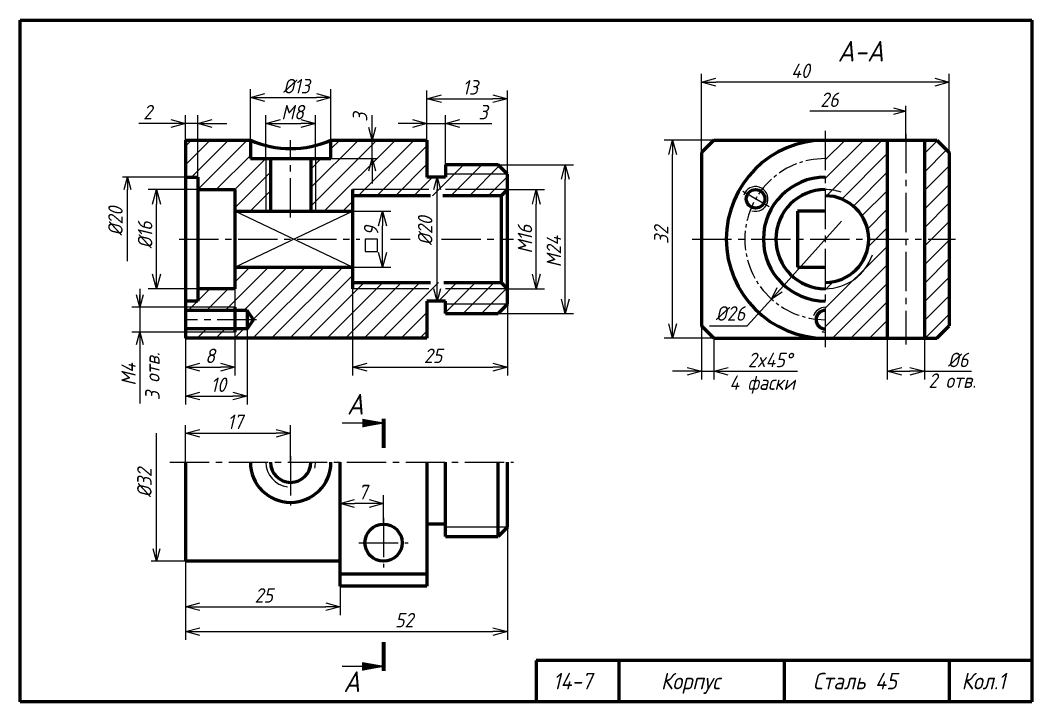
# Model space of a CAD drawing. Header units: millimetres. Extents: x -255 to 513, y 132 to 472.
# Drawn here: x 10 to 255, y 307 to 472 of the extents above; entities that cross this region are included whole.
import ezdxf

# ---------------------------------------------------------------- set-up
doc = ezdxf.new("R2010")
doc.units = ezdxf.units.MM
doc.header["$LTSCALE"] = 0.5
doc.linetypes.add('CENTER2', pattern=[28.575, 19.05, -3.175, 3.175, -3.175])
doc.layers.get('Defpoints').update_dxf_attribs({"color": 5})
doc.styles.get("Standard").update_dxf_attribs({"font": 'isocpeui.ttf', "width": 0.9})
doc.dimstyles.new('Standart 1', dxfattribs={"dimtxt": 3.5, "dimasz": 3.5, "dimexe": 2, "dimexo": 0, "dimgap": 1, "dimtad": 1, "dimtoh": 1, "dimdec": 0, "dimtxsty": 'Standard', "dimblk": 'OPEN30', "dimcen": 2.5, "dimadec": 0, "dimazin": 0, "dimtfac": 1, "dimtdec": 0, "dimtmove": 0, "dimatfit": 3, "dimldrblk": 'DOTSMALL', "dimfxl": 0, "dimarcsym": 0})
pattern_1 = [(45, (20, -42), (-2.245064, 2.245064), [])]

# ---------------------------------------------------------------- blocks, each defined once
blk = doc.blocks.new('_Open30')
at = {"color": 0, "linetype": 'ByBlock', "lineweight": -2}
for p, q in [((-1, 0.268), (0, 0)), ((0, 0), (-1, -0.268)), ((0, 0), (-1, 0))]:
    blk.add_line(p, q, dxfattribs=at)
blk = doc.blocks.new('*D56')
at = {"color": 0, "lineweight": -2}
for p, q in [((69.5, 438.5), (69.5, 449)), ((81.5, 438.5), (81.5, 449)), ((73, 447), (78, 447))]:
    blk.add_line(p, q, dxfattribs=at)
at = {"layer": 'Defpoints', "color": 0}
for p in [(81.5, 447), (69.5, 438.5), (81.5, 438.5)]:
    blk.add_point(p, dxfattribs=at)
at = {"color": 0, "lineweight": -2, "xscale": 3.5, "yscale": 3.5, "zscale": 3.5, "rotation": 180}
blk.add_blockref('_Open30', (69.5, 447), dxfattribs=at)
at = {"color": 0, "lineweight": -2, "xscale": 3.5, "yscale": 3.5, "zscale": 3.5}
blk.add_blockref('_Open30', (81.5, 447), dxfattribs=at)
at = {"color": 0, "lineweight": -3, "insert": (75.99, 449.75), "char_height": 3.5, "attachment_point": 5}
blk.add_mtext('M8', dxfattribs=at)
blk = doc.blocks.new('_DotSmall')
at = {"color": 0, "linetype": 'ByBlock', "const_width": 0.5}
blk.add_lwpolyline([(-0.0625, 0, 1), (0.0625, 0, 1)], format="xyb", close=True, dxfattribs=at)
blk = doc.blocks.new('*D57')
at = {"color": 0, "lineweight": -2}
for p, q in [((65.75, 443), (65.75, 455.29)), ((69.25, 453.29), (81.75, 453.29)), ((85.25, 443), (85.25, 455.29))]:
    blk.add_line(p, q, dxfattribs=at)
at = {"layer": 'Defpoints', "color": 0}
for p in [(85.25, 453.29), (65.75, 443), (85.25, 443)]:
    blk.add_point(p, dxfattribs=at)
at = {"color": 0, "lineweight": -2, "xscale": 3.5, "yscale": 3.5, "zscale": 3.5, "rotation": 180}
blk.add_blockref('_Open30', (65.75, 453.29), dxfattribs=at)
at = {"color": 0, "lineweight": -2, "xscale": 3.5, "yscale": 3.5, "zscale": 3.5}
blk.add_blockref('_Open30', (85.25, 453.29), dxfattribs=at)
at = {"color": 0, "lineweight": -3, "insert": (76.89, 456.04), "char_height": 3.5, "attachment_point": 5}
blk.add_mtext('%%c13', dxfattribs=at)
blk = doc.blocks.new('*D58')
at = {"color": 0, "lineweight": -2}
for p, q in [((50, 365), (50, 374)), ((75.5, 365), (75.5, 374)), ((53.5, 372), (72, 372))]:
    blk.add_line(p, q, dxfattribs=at)
at = {"layer": 'Defpoints', "color": 0}
for p in [(75.5, 372), (50, 365), (75.5, 365)]:
    blk.add_point(p, dxfattribs=at)
at = {"color": 0, "lineweight": -2, "xscale": 3.5, "yscale": 3.5, "zscale": 3.5, "rotation": 180}
blk.add_blockref('_Open30', (50, 372), dxfattribs=at)
at = {"color": 0, "lineweight": -2, "xscale": 3.5, "yscale": 3.5, "zscale": 3.5}
blk.add_blockref('_Open30', (75.5, 372), dxfattribs=at)
at = {"color": 0, "lineweight": -3, "insert": (62.06, 374.77), "char_height": 3.5, "attachment_point": 5}
blk.add_mtext('17', dxfattribs=at)
blk = doc.blocks.new('*D59')
at = {"color": 0, "lineweight": -2}
for p, q in [((90.5, 425.75), (99.74, 425.75)), ((97.74, 415.75), (97.74, 422.25)), ((90.5, 412.25), (99.74, 412.25))]:
    blk.add_line(p, q, dxfattribs=at)
at = {"layer": 'Defpoints', "color": 0}
for p in [(90.5, 425.75), (97.74, 425.75), (90.5, 412.25)]:
    blk.add_point(p, dxfattribs=at)
at = {"color": 0, "lineweight": -2, "xscale": 3.5, "yscale": 3.5, "zscale": 3.5}
for p, rotation in [((97.74, 425.75), 90), ((97.74, 412.25), 270)]:
    blk.add_blockref('_Open30', p, dxfattribs=dict(at, rotation=rotation))
at = {"color": 0, "lineweight": -3, "insert": (94.99, 421), "char_height": 3.5, "attachment_point": 5, "rotation": 90}
blk.add_mtext('9', dxfattribs=at)
blk = doc.blocks.new('*D60')
at = {"color": 0, "lineweight": -2}
for p, q in [((220, 395), (220, 385)), ((229, 395), (229, 385)), ((223.5, 387), (225.5, 387)), ((229, 387), (240.44, 387))]:
    blk.add_line(p, q, dxfattribs=at)
at = {"layer": 'Defpoints', "color": 0}
for p in [(220, 395), (229, 395), (229, 387)]:
    blk.add_point(p, dxfattribs=at)
at = {"color": 0, "lineweight": -2, "xscale": 3.5, "yscale": 3.5, "zscale": 3.5, "rotation": 180}
blk.add_blockref('_Open30', (220, 387), dxfattribs=at)
at = {"color": 0, "lineweight": -2, "xscale": 3.5, "yscale": 3.5, "zscale": 3.5}
blk.add_blockref('_Open30', (229, 387), dxfattribs=at)
at = {"color": 0, "lineweight": -3, "insert": (237.15, 389.75), "char_height": 3.5, "attachment_point": 5}
blk.add_mtext('%%c6', dxfattribs=at)
blk = doc.blocks.new('*D61')
at = {"color": 0, "lineweight": -2}
for p, q in [((87.5, 354), (87.5, 357)), ((98, 350), (98, 357)), ((94.5, 355), (91, 355))]:
    blk.add_line(p, q, dxfattribs=at)
at = {"layer": 'Defpoints', "color": 0}
for p in [(87.5, 355), (87.5, 354), (98, 350)]:
    blk.add_point(p, dxfattribs=at)
at = {"color": 0, "lineweight": -2, "xscale": 3.5, "yscale": 3.5, "zscale": 3.5, "rotation": 180}
blk.add_blockref('_Open30', (87.5, 355), dxfattribs=at)
at = {"color": 0, "lineweight": -2, "xscale": 3.5, "yscale": 3.5, "zscale": 3.5}
blk.add_blockref('_Open30', (98, 355), dxfattribs=at)
at = {"color": 0, "lineweight": -3, "insert": (93, 357.77), "char_height": 3.5, "attachment_point": 5}
blk.add_mtext('7', dxfattribs=at)
blk = doc.blocks.new('*D62')
at = {"color": 0, "lineweight": -2}
for p, q in [((175, 398), (175, 385)), ((178, 395), (178, 385)), ((171.5, 387), (168, 387)), ((175, 387), (178, 387)), ((181.5, 387), (198.23, 387))]:
    blk.add_line(p, q, dxfattribs=at)
at = {"layer": 'Defpoints', "color": 0}
for p in [(175, 398), (178, 395), (178, 387)]:
    blk.add_point(p, dxfattribs=at)
at = {"color": 0, "lineweight": -2, "xscale": 3.5, "yscale": 3.5, "zscale": 3.5}
blk.add_blockref('_Open30', (175, 387), dxfattribs=at)
at = {"color": 0, "lineweight": -2, "xscale": 3.5, "yscale": 3.5, "zscale": 3.5, "rotation": 180}
blk.add_blockref('_Open30', (178, 387), dxfattribs=at)
at = {"color": 0, "lineweight": -3, "insert": (191.62, 389.75), "char_height": 3.5, "attachment_point": 5}
blk.add_mtext('2x45%%d', dxfattribs=at)
blk = doc.blocks.new('*D63')
at = {"color": 0, "lineweight": -2}
for p, q in [((178, 443), (166, 443)), ((168, 398.5), (168, 439.5)), ((178, 395), (166, 395))]:
    blk.add_line(p, q, dxfattribs=at)
at = {"layer": 'Defpoints', "color": 0}
for p in [(168, 443), (178, 443), (178, 395)]:
    blk.add_point(p, dxfattribs=at)
at = {"color": 0, "lineweight": -2, "xscale": 3.5, "yscale": 3.5, "zscale": 3.5}
for p, rotation in [((168, 443), 90), ((168, 395), 270)]:
    blk.add_blockref('_Open30', p, dxfattribs=dict(at, rotation=rotation))
at = {"color": 0, "lineweight": -3, "insert": (165.25, 420), "char_height": 3.5, "attachment_point": 5, "rotation": 90}
blk.add_mtext('32', dxfattribs=at)
blk = doc.blocks.new('*D64')
at = {"color": 0, "lineweight": -2}
for p, q in [((175, 440), (175, 459)), ((235, 440), (235, 459)), ((231.5, 457), (178.5, 457))]:
    blk.add_line(p, q, dxfattribs=at)
at = {"layer": 'Defpoints', "color": 0}
for p in [(175, 457), (175, 440), (235, 440)]:
    blk.add_point(p, dxfattribs=at)
at = {"color": 0, "lineweight": -2, "xscale": 3.5, "yscale": 3.5, "zscale": 3.5, "rotation": 180}
blk.add_blockref('_Open30', (175, 457), dxfattribs=at)
at = {"color": 0, "lineweight": -2, "xscale": 3.5, "yscale": 3.5, "zscale": 3.5}
blk.add_blockref('_Open30', (235, 457), dxfattribs=at)
at = {"color": 0, "lineweight": -3, "insert": (199, 459.75), "char_height": 3.5, "attachment_point": 5}
blk.add_mtext('40', dxfattribs=at)
blk = doc.blocks.new('*D65')
at = {"color": 0, "lineweight": -2}
for p, q in [((62, 407), (62, 386)), ((50, 395), (50, 386)), ((53.5, 388), (58.5, 388))]:
    blk.add_line(p, q, dxfattribs=at)
at = {"layer": 'Defpoints', "color": 0}
for p in [(62, 407), (50, 395), (62, 388)]:
    blk.add_point(p, dxfattribs=at)
at = {"color": 0, "lineweight": -2, "xscale": 3.5, "yscale": 3.5, "zscale": 3.5, "rotation": 180}
blk.add_blockref('_Open30', (50, 388), dxfattribs=at)
at = {"color": 0, "lineweight": -2, "xscale": 3.5, "yscale": 3.5, "zscale": 3.5}
blk.add_blockref('_Open30', (62, 388), dxfattribs=at)
at = {"color": 0, "lineweight": -3, "insert": (56, 390.75), "char_height": 3.5, "attachment_point": 5}
blk.add_mtext('8', dxfattribs=at)
blk = doc.blocks.new('*D66')
at = {"color": 0, "lineweight": -2}
for p, q in [((65, 397.25), (65, 379)), ((50, 386.75), (50, 379)), ((53.5, 381), (61.5, 381))]:
    blk.add_line(p, q, dxfattribs=at)
at = {"layer": 'Defpoints', "color": 0}
for p in [(65, 397.25), (50, 386.75), (65, 381)]:
    blk.add_point(p, dxfattribs=at)
at = {"color": 0, "lineweight": -2, "xscale": 3.5, "yscale": 3.5, "zscale": 3.5, "rotation": 180}
blk.add_blockref('_Open30', (50, 381), dxfattribs=at)
at = {"color": 0, "lineweight": -2, "xscale": 3.5, "yscale": 3.5, "zscale": 3.5}
blk.add_blockref('_Open30', (65, 381), dxfattribs=at)
at = {"color": 0, "lineweight": -3, "insert": (58, 383.75), "char_height": 3.5, "attachment_point": 5}
blk.add_mtext('10', dxfattribs=at)
blk = doc.blocks.new('*D67')
at = {"color": 0, "lineweight": -2}
for p, q in [((53, 431), (41, 431)), ((43, 410.5), (43, 427.5)), ((53, 407), (41, 407))]:
    blk.add_line(p, q, dxfattribs=at)
at = {"layer": 'Defpoints', "color": 0}
for p in [(43, 431), (53, 431), (53, 407)]:
    blk.add_point(p, dxfattribs=at)
at = {"color": 0, "lineweight": -2, "xscale": 3.5, "yscale": 3.5, "zscale": 3.5}
for p, rotation in [((43, 431), 90), ((43, 407), 270)]:
    blk.add_blockref('_Open30', p, dxfattribs=dict(at, rotation=rotation))
at = {"color": 0, "lineweight": -3, "insert": (40.25, 420), "char_height": 3.5, "attachment_point": 5, "rotation": 90}
blk.add_mtext('%%c16', dxfattribs=at)
blk = doc.blocks.new('*D68')
at = {"color": 0, "lineweight": -2}
for p, q in [((90.5, 407), (90.5, 386)), ((128, 403.25), (128, 386)), ((94, 388), (124.5, 388))]:
    blk.add_line(p, q, dxfattribs=at)
at = {"layer": 'Defpoints', "color": 0}
for p in [(90.5, 407), (128, 403.25), (128, 388)]:
    blk.add_point(p, dxfattribs=at)
at = {"color": 0, "lineweight": -2, "xscale": 3.5, "yscale": 3.5, "zscale": 3.5, "rotation": 180}
blk.add_blockref('_Open30', (90.5, 388), dxfattribs=at)
at = {"color": 0, "lineweight": -2, "xscale": 3.5, "yscale": 3.5, "zscale": 3.5}
blk.add_blockref('_Open30', (128, 388), dxfattribs=at)
at = {"color": 0, "lineweight": -3, "insert": (110, 390.75), "char_height": 3.5, "attachment_point": 5}
blk.add_mtext('25', dxfattribs=at)
blk = doc.blocks.new('*D69')
at = {"color": 0, "lineweight": -2}
for p, q in [((108.5, 443), (108.5, 455)), ((128, 434.75), (128, 455)), ((112, 453), (124.5, 453))]:
    blk.add_line(p, q, dxfattribs=at)
at = {"layer": 'Defpoints', "color": 0}
for p in [(128, 453), (108.5, 443), (128, 434.75)]:
    blk.add_point(p, dxfattribs=at)
at = {"color": 0, "lineweight": -2, "xscale": 3.5, "yscale": 3.5, "zscale": 3.5, "rotation": 180}
blk.add_blockref('_Open30', (108.5, 453), dxfattribs=at)
at = {"color": 0, "lineweight": -2, "xscale": 3.5, "yscale": 3.5, "zscale": 3.5}
blk.add_blockref('_Open30', (128, 453), dxfattribs=at)
at = {"color": 0, "lineweight": -3, "insert": (119, 455.75), "char_height": 3.5, "attachment_point": 5}
blk.add_mtext('13', dxfattribs=at)
blk = doc.blocks.new('*D70')
at = {"color": 0, "lineweight": -2}
for p, q in [((108.5, 443), (108.5, 449)), ((113, 437), (113, 449)), ((105, 447), (101.5, 447)), ((108.5, 447), (113, 447)), ((116.5, 447), (124.23, 447))]:
    blk.add_line(p, q, dxfattribs=at)
at = {"layer": 'Defpoints', "color": 0}
for p in [(108.5, 447), (108.5, 443), (113, 437)]:
    blk.add_point(p, dxfattribs=at)
at = {"color": 0, "lineweight": -2, "xscale": 3.5, "yscale": 3.5, "zscale": 3.5}
blk.add_blockref('_Open30', (108.5, 447), dxfattribs=at)
at = {"color": 0, "lineweight": -2, "xscale": 3.5, "yscale": 3.5, "zscale": 3.5, "rotation": 180}
blk.add_blockref('_Open30', (113, 447), dxfattribs=at)
at = {"color": 0, "lineweight": -3, "insert": (122.12, 449.75), "char_height": 3.5, "attachment_point": 5}
blk.add_mtext('3', dxfattribs=at)
blk = doc.blocks.new('*D71')
at = {"color": 0, "lineweight": -2}
for p, q in [((128, 431), (137, 431)), ((135, 410.5), (135, 427.5)), ((128, 407), (137, 407))]:
    blk.add_line(p, q, dxfattribs=at)
at = {"layer": 'Defpoints', "color": 0}
for p in [(128, 431), (135, 431), (128, 407)]:
    blk.add_point(p, dxfattribs=at)
at = {"color": 0, "lineweight": -2, "xscale": 3.5, "yscale": 3.5, "zscale": 3.5}
for p, rotation in [((135, 431), 90), ((135, 407), 270)]:
    blk.add_blockref('_Open30', p, dxfattribs=dict(at, rotation=rotation))
at = {"color": 0, "lineweight": -3, "insert": (132.25, 419), "char_height": 3.5, "attachment_point": 5, "rotation": 90}
blk.add_mtext('M16', dxfattribs=at)
blk = doc.blocks.new('*D72')
at = {"color": 0, "lineweight": -2}
for p, q in [((125.75, 437), (144, 437)), ((142, 404.5), (142, 433.5)), ((125.75, 401), (144, 401))]:
    blk.add_line(p, q, dxfattribs=at)
at = {"layer": 'Defpoints', "color": 0}
for p in [(125.75, 437), (142, 437), (125.75, 401)]:
    blk.add_point(p, dxfattribs=at)
at = {"color": 0, "lineweight": -2, "xscale": 3.5, "yscale": 3.5, "zscale": 3.5}
for p, rotation in [((142, 437), 90), ((142, 401), 270)]:
    blk.add_blockref('_Open30', p, dxfattribs=dict(at, rotation=rotation))
at = {"color": 0, "lineweight": -3, "insert": (139.25, 416), "char_height": 3.5, "attachment_point": 5, "rotation": 90}
blk.add_mtext('M24', dxfattribs=at)
blk = doc.blocks.new('*D73')
at = {"color": 0, "lineweight": -2}
for p, q in [((128, 349.25), (128, 322)), ((50, 341), (50, 322)), ((53.5, 324), (124.5, 324))]:
    blk.add_line(p, q, dxfattribs=at)
at = {"layer": 'Defpoints', "color": 0}
for p in [(128, 349.25), (50, 341), (128, 324)]:
    blk.add_point(p, dxfattribs=at)
at = {"color": 0, "lineweight": -2, "xscale": 3.5, "yscale": 3.5, "zscale": 3.5, "rotation": 180}
blk.add_blockref('_Open30', (50, 324), dxfattribs=at)
at = {"color": 0, "lineweight": -2, "xscale": 3.5, "yscale": 3.5, "zscale": 3.5}
blk.add_blockref('_Open30', (128, 324), dxfattribs=at)
at = {"color": 0, "lineweight": -3, "insert": (103, 326.75), "char_height": 3.5, "attachment_point": 5}
blk.add_mtext('52', dxfattribs=at)
blk = doc.blocks.new('*D74')
at = {"color": 0, "lineweight": -2}
for p, q in [((50, 341), (50, 328)), ((87.5, 335), (87.5, 328)), ((53.5, 330), (84, 330))]:
    blk.add_line(p, q, dxfattribs=at)
at = {"layer": 'Defpoints', "color": 0}
for p in [(50, 341), (87.5, 335), (87.5, 330)]:
    blk.add_point(p, dxfattribs=at)
at = {"color": 0, "lineweight": -2, "xscale": 3.5, "yscale": 3.5, "zscale": 3.5, "rotation": 180}
blk.add_blockref('_Open30', (50, 330), dxfattribs=at)
at = {"color": 0, "lineweight": -2, "xscale": 3.5, "yscale": 3.5, "zscale": 3.5}
blk.add_blockref('_Open30', (87.5, 330), dxfattribs=at)
at = {"color": 0, "lineweight": -3, "insert": (69, 332.75), "char_height": 3.5, "attachment_point": 5}
blk.add_mtext('25', dxfattribs=at)
blk = doc.blocks.new('*D75')
at = {"color": 0, "lineweight": -2}
for p, q in [((50, 443), (50, 449)), ((53, 434), (53, 449)), ((46.5, 447), (38.76, 447)), ((53, 447), (50, 447)), ((56.5, 447), (60, 447))]:
    blk.add_line(p, q, dxfattribs=at)
at = {"layer": 'Defpoints', "color": 0}
for p in [(53, 447), (50, 443), (53, 434)]:
    blk.add_point(p, dxfattribs=at)
at = {"color": 0, "lineweight": -2, "xscale": 3.5, "yscale": 3.5, "zscale": 3.5}
blk.add_blockref('_Open30', (50, 447), dxfattribs=at)
at = {"color": 0, "lineweight": -2, "xscale": 3.5, "yscale": 3.5, "zscale": 3.5, "rotation": 180}
blk.add_blockref('_Open30', (53, 447), dxfattribs=at)
at = {"color": 0, "lineweight": -3, "insert": (40.88, 449.75), "char_height": 3.5, "attachment_point": 5}
blk.add_mtext('2', dxfattribs=at)

msp = doc.modelspace()

# ---------------------------------------------------------------- hatches: boundary and pattern name
at = {"lineweight": -3}
h = msp.add_hatch(dxfattribs=at)
h.set_pattern_fill('ANSI31', color=256, style=0)
h.set_pattern_definition(pattern_1)
h.paths.add_polyline_path([(111, 434), (109.75, 434), (108.5, 434), (108.5, 443), (95.24, 443), (95.24, 438.5), (85.25, 438.5), (81.5, 438.5), (81.5, 425.75), (90.5, 425.75), (90.5, 429.5), (109.35, 429.5), (111, 429.5), (111, 431)])
h.paths.add_polyline_path([(128, 434.75), (113, 434.75), (113, 434), (111, 434), (111, 431), (111, 429.5), (112.34, 429.5), (126.5, 429.5), (128, 431)])
h.paths.add_polyline_path([(125.75, 437), (113, 437), (113, 434.75), (128, 434.75)])
h.paths.add_polyline_path([(95.24, 443), (93.08, 443), (85.25, 443), (85.25, 438.5), (95.24, 438.5)], flags=17)
h.paths.add_polyline_path([(81.5, 438.5), (80.38, 438.5), (80.38, 425.75), (81.5, 425.75)])
h.paths.add_polyline_path([(70.62, 438.5), (69.5, 438.5), (69.5, 425.75), (70.62, 425.75)])
h.paths.add_polyline_path([(69.5, 438.5), (65.75, 438.5), (65.75, 443), (50, 443), (50, 434), (53, 434), (53, 431), (62, 431), (62, 425.75), (69.5, 425.75)])
h = msp.add_hatch(dxfattribs=at)
h.set_pattern_fill('ANSI31', color=256, style=0)
h.set_pattern_definition([(45, (-20, 294), (-2.245064, 2.245064), [])])
h.paths.add_polyline_path([(220, 443), (205, 443), (205, 429.5, -0.414214), (215.5, 419), (220, 419)])
h.paths.add_polyline_path([(220, 419), (215.5, 419, -0.414214), (205, 408.5), (205, 395), (220, 395)])
h.paths.add_polyline_path([(235, 419), (229, 419), (229, 395), (232, 395), (235, 398)])
h.paths.add_polyline_path([(235, 440), (232, 443), (229, 443), (229, 419), (235, 419)])
h = msp.add_hatch(dxfattribs=at)
h.set_pattern_fill('ANSI31', color=256, style=0)
h.set_pattern_definition(pattern_1)
h.paths.add_polyline_path([(108.5, 404), (111, 404), (111, 407), (111, 408.5), (109.35, 408.5), (90.5, 408.5), (90.5, 412.25), (62.33, 412.25), (62, 411.92), (62, 407), (53, 407), (53, 404), (50, 404), (50, 402.5), (62, 402.5), (62, 401.75), (65, 401.75), (66.5, 399.5), (65, 397.25), (62, 397.25), (62, 396.5), (50, 396.5), (50, 395), (108.5, 395)])
h.paths.add_polyline_path([(128, 403.25), (113, 403.25), (113, 401), (125.75, 401)])
h.paths.add_polyline_path([(128, 407), (126.5, 408.5), (112.61, 408.5), (111, 408.5), (111, 407), (111, 404), (113, 404), (113, 403.25), (128, 403.25)])
h.paths.add_polyline_path([(62, 402.5), (50, 402.5), (50, 401.75), (62, 401.75)], flags=17)
h.paths.add_polyline_path([(62, 397.25), (50, 397.25), (50, 396.5), (62, 396.5)], flags=17)

# ---------------------------------------------------------------- linework, layer by layer
at = {"lineweight": 60}
for p, q in [((10, 307), (10, 472)), ((10, 472), (255, 472)), ((255, 472), (255, 307)), ((50, 443), (50, 395)), ((50, 443), (65.75, 443)), ((65.75, 443), (65.75, 438.5)), ((85.25, 443), (108.5, 443)), ((85.25, 438.5), (85.25, 443)), ((108.5, 443), (108.5, 434)), ((178, 443), (175, 440)), ((178, 443), (232, 443)), ((220, 443), (220, 395)), ((229, 443), (229, 395)), ((232, 443), (235, 440)), ((175, 440), (175, 398)), ((235, 440), (235, 398)), ((65.75, 438.5), (85.25, 438.5)), ((70.62, 438.5), (70.62, 425.75)), ((80.38, 438.5), (80.38, 425.75)), ((125.75, 437), (113, 437)), ((113, 437), (113, 434)), ((128, 434.75), (125.75, 437)), ((50, 434), (53, 434)), ((53, 434), (53, 404)), ((113, 434), (108.5, 434)), ((128, 403.25), (128, 434.75)), ((53, 431), (62, 431)), ((62, 431), (62, 407)), ((90.5, 431), (90.5, 407)), ((109.35, 429.5), (90.5, 429.5)), ((126.5, 429.5), (112.34, 429.5)), ((128, 431), (126.5, 429.5)), ((126.5, 429.5), (126.5, 408.5)), ((62, 425.75), (90.5, 425.75)), ((205, 425.75), (198.25, 425.75)), ((198.25, 425.75), (198.25, 412.25)), ((62, 412.25), (90.5, 412.25)), ((198.25, 412.25), (205, 412.25)), ((62, 407), (53, 407)), ((90.5, 408.5), (109.35, 408.5)), ((112.61, 408.5), (126.5, 408.5)), ((128, 407), (126.5, 408.5)), ((53, 404), (50, 404)), ((62, 402.5), (62, 396.5)), ((108.5, 404), (108.5, 395)), ((113, 404), (108.5, 404)), ((113, 401), (113, 404)), ((128, 403.25), (125.75, 401)), ((65, 401.75), (50, 401.75)), ((65, 401.75), (65, 397.25)), ((66.5, 399.5), (65, 401.75)), ((65, 397.25), (66.5, 399.5)), ((113, 401), (125.75, 401)), ((65, 397.25), (50, 397.25)), ((178, 395), (175, 398)), ((232, 395), (235, 398)), ((108.5, 395), (50, 395)), ((178, 395), (232, 395)), ((50, 365), (50, 341)), ((87.5, 335), (87.5, 365)), ((108.5, 365), (108.5, 335)), ((113, 347), (113, 365)), ((125.75, 347), (125.75, 365)), ((128, 349.25), (128, 365)), ((113, 350), (108.5, 350)), ((128, 349.25), (125.75, 347)), ((113, 347), (125.75, 347)), ((87.5, 341), (50, 341)), ((87.5, 338), (108.5, 338)), ((108.5, 335), (87.5, 335)), ((255, 317), (135, 317)), ((135, 317), (135, 307)), ((155, 317), (155, 307)), ((195, 317), (195, 307)), ((235, 317), (235, 307)), ((255, 307), (10, 307))]:
    msp.add_line(p, q, dxfattribs=at)
at = {"lineweight": -3}
for p, q in [((224.5, 443), (224.5, 451.25)), ((95.24, 446), (95.24, 449)), ((221.5, 450), (201.25, 450)), ((95.24, 438.5), (95.24, 443)), ((69.5, 438.5), (69.5, 425.75)), ((81.5, 438.5), (81.5, 425.75)), ((85.25, 438.5), (96.49, 438.5)), ((50, 434), (34.75, 434)), ((95.24, 435.5), (95.24, 432.5)), ((128, 434.75), (113, 434.75)), ((36, 413.69), (36, 431)), ((109, 431), (90.5, 431)), ((111, 407), (111, 431)), ((128, 431), (113, 431)), ((90.5, 412.25), (62, 425.75)), ((62, 412.25), (90.5, 425.75)), ((208.92, 423.36), (191.96, 404.51)), ((39, 407), (39, 379.18)), ((109, 407), (90.5, 407)), ((128, 407), (113, 407)), ((186.1, 398), (191.96, 404.51)), ((50, 402.5), (37.04, 402.5)), ((62, 402.5), (50, 402.5)), ((128, 403.25), (113, 403.25)), ((176.95, 398), (186.1, 398)), ((50, 396.5), (37.04, 396.5)), ((62, 396.5), (50, 396.5)), ((98, 374.43), (92.89, 375.34)), ((98, 374.43), (88, 374.43)), ((98, 374.43), (92.89, 373.53)), ((43, 344), (43, 372)), ((128, 349.25), (113, 349.25)), ((50, 341), (41.75, 341)), ((98, 315.51), (92.89, 316.42)), ((92.89, 316.42), (92.89, 314.61)), ((98, 315.51), (92.89, 316.42)), ((98, 315.51), (88, 315.51)), ((98, 315.51), (92.89, 314.61))]:
    msp.add_line(p, q, dxfattribs=at)
at = {"color": 7, "linetype": 'CENTER2', "lineweight": -3}
for p, q in [((205, 445.25), (205, 392.75)), ((224.5, 444.5), (224.5, 393.5)), ((75.5, 424.25), (75.5, 443)), ((48.5, 419), (92.26, 419)), ((112, 419), (129.5, 419)), ((172.75, 419), (236.5, 419)), ((67.25, 399.5), (50, 399.5)), ((75.5, 366.5), (75.5, 354.5)), ((46.25, 365), (129.5, 365)), ((98, 351.5), (98, 339.5)), ((92, 345.5), (104, 345.5))]:
    msp.add_line(p, q, dxfattribs=at)
for p, q in [((93.08, 443), (96.49, 443)), ((111.02, 434), (109.75, 434)), ((62, 411.92), (62.33, 412.25)), ((113, 404), (109.75, 404))]:
    msp.add_line(p, q)
at = {"linetype": 'CENTER2', "lineweight": -3}
msp.add_line((191.42, 426.84), (185.02, 430.53), dxfattribs=at)
at = {"linetype": 'CENTER2', "lineweight": -3, "ltscale": 0.5}
msp.add_line((99.7, 419), (105, 419), dxfattribs=at)
at = {"lineweight": 80}
for p, q in [((98, 375.5), (98, 368.51)), ((98, 321.46), (98, 314.5))]:
    msp.add_line(p, q, dxfattribs=at)
at = {"lineweight": -3}
msp.add_lwpolyline([(96.56, 419), (93.56, 419), (93.56, 416), (96.56, 416)], close=True, dxfattribs=at)
for points in [[(98, 374.43, 0, 2, 0), (92.89, 374.43, 2, 2, 0)], [(98, 315.51, 0, 2, 0), (92.89, 315.51, 2, 2, 0)]]:
    msp.add_lwpolyline(points, format="xyseb", dxfattribs=at)
at = {"lineweight": 60}
for centre, radius in [((188.11, 428.75), 2.25), ((98, 345.5), 4.5)]:
    msp.add_circle(centre, radius, dxfattribs=at)
for centre, radius, start, end in [((75.5, 464.93), 24, 246.0305, 293.9695), ((205, 419), 24, 90, 270), ((205, 419), 15, 90, 270), ((205, 419), 12, 90, 270), ((205, 419), 10.5, 270, 90), ((205, 399.5), 2.25, 90, 270), ((75.5, 365), 9.75, 180, 0), ((75.5, 365), 4.88, 180, 0)]:
    msp.add_arc(centre, radius, start, end, dxfattribs=at)
at = {"linetype": 'CENTER2', "lineweight": -3, "ltscale": 0.5}
msp.add_arc((205, 419), 19.5, 90, 270, dxfattribs=at)
at = {"lineweight": -3}
for centre, radius, start, end in [((188.11, 428.75), 3, 252.7954, 162.5129), ((205, 419), 12, 71.5651, 90), ((205, 419), 12, 270, 341.5651), ((205, 399.5), 3, 90, 162.5129), ((205, 399.5), 3, 252.7954, 270), ((75.5, 365), 6, 180, 262.875)]:
    msp.add_arc(centre, radius, start, end, dxfattribs=at)
msp.add_arc((75.5, 365), 6, 345.9638, 0)

# ---------------------------------------------------------------- block references
at = {"lineweight": -3, "xscale": 3, "yscale": 3, "zscale": 3}
msp.add_blockref('_Open30', (224.5, 450), dxfattribs=at)
at = {"lineweight": -3, "yscale": 3, "zscale": 3}
for p, xscale, rotation in [((95.24, 443), 3, 270), ((95.24, 438.5), 3, 90), ((36, 434), 3, 90), ((111, 434), 3, 90), ((111, 404), 3, 270), ((191.96, 404.51), 2.999999999999984, 228.0127875041828), ((39, 402.5), 3, 270), ((39, 396.5), 3, 90), ((43, 341), 3, 270)]:
    msp.add_blockref('_Open30', p, dxfattribs=dict(at, xscale=xscale, rotation=rotation))

# ---------------------------------------------------------------- texts
at = {"width": 0.9}
for s, height, p in [('A-A', 5, (208, 462)), ('14-7', 4, (139.04, 310)), ('Корпус', 4, (165.21, 310)), ('Сталь 45', 4, (202, 310)), ('Кол.1', 4, (238, 310))]:
    msp.add_text(s, height=height, dxfattribs=at).set_placement(p)
at = {"lineweight": -3, "width": 0.9}
msp.add_text('3 отв.', height=3.5, rotation=90, dxfattribs=at).set_placement((43.76, 380))
for s, height, p in [('4 фаски', 3.5, (181.76, 382.51)), ('2 отв.', 3.5, (229.98, 383)), ('A', 5, (89.13, 376.52)), ('A', 5, (88.27, 309.37))]:
    msp.add_text(s, height=height, dxfattribs=at).set_placement(p)
at = {"lineweight": -3, "char_height": 3.5, "attachment_point": 5}
for s, insert in [('26', (206, 452.75)), ('%%c26', (182, 401))]:
    msp.add_mtext(s, dxfattribs=dict(at, insert=insert))
at = {"lineweight": -3, "char_height": 3.5, "attachment_point": 5, "rotation": 90}
for s, insert in [('3', (92.3, 448.53)), ('%%c20', (108.08, 421)), ('M4', (36.25, 386.27)), ('%%c32', (40.07, 360))]:
    msp.add_mtext(s, dxfattribs=dict(at, insert=insert))
at = {"insert": (33.07, 423.32), "char_height": 3.5, "attachment_point": 5, "rotation": 90}
msp.add_mtext('%%c20', dxfattribs=at)

# ---------------------------------------------------------------- dimensions: what is measured, and where the dimension line sits
at = {"lineweight": -3}
for base, p1, p2, text, picture, middle in [((175, 457), (235, 440), (175, 440), '40', '*D64', (199, 457)), ((85.25, 453.29), (65.75, 443), (85.25, 443), '%%c13', '*D57', (76.89, 453.29)), ((128, 453), (108.5, 443), (128, 434.75), '13', '*D69', (119, 453)), ((53, 447), (50, 443), (53, 434), '2', '*D75', (40.88, 447)), ((81.5, 447), (69.5, 438.5), (81.5, 438.5), 'M8', '*D56', (75.99, 447)), ((108.5, 447), (113, 437), (108.5, 443), '3', '*D70', (122.12, 447)), ((62, 388), (50, 395), (62, 407), '8', '*D65', (56, 388)), ((128, 388), (90.5, 407), (128, 403.25), '25', '*D68', (110, 388)), ((65, 381), (50, 386.75), (65, 397.25), '10', '*D66', (58, 381)), ((178, 387), (175, 398), (178, 395), '2x45%%d', '*D62', (191.62, 387)), ((229, 387), (220, 395), (229, 395), '%%c6', '*D60', (237.15, 387)), ((75.5, 372), (50, 365), (75.5, 365), '17', '*D58', (62.06, 372)), ((87.5, 355), (98, 350), (87.5, 354), '7', '*D61', (93, 355)), ((128, 324), (50, 341), (128, 349.25), '52', '*D73', (103, 324)), ((87.5, 330), (50, 341), (87.5, 335), '25', '*D74', (69, 330))]:
    dim = msp.add_linear_dim(base=base, p1=p1, p2=p2, text=text, dimstyle='Standart 1', dxfattribs=at)
    dim.commit()
    dim.dimension.update_dxf_attribs({"geometry": picture, "text_midpoint": middle, "dimtype": 160})
for base, p1, p2, text, picture, middle in [((168, 443), (178, 395), (178, 443), '32', '*D63', (168, 420)), ((142, 437), (125.75, 401), (125.75, 437), 'M24', '*D72', (142, 416)), ((43, 431), (53, 407), (53, 431), '%%c16', '*D67', (43, 420)), ((135, 431), (128, 407), (128, 431), 'M16', '*D71', (135, 419)), ((97.74, 425.75), (90.5, 412.25), (90.5, 425.75), '9', '*D59', (97.74, 421))]:
    dim = msp.add_linear_dim(base=base, p1=p1, p2=p2, angle=90, text=text, dimstyle='Standart 1', dxfattribs=at)
    dim.commit()
    dim.dimension.update_dxf_attribs({"geometry": picture, "text_midpoint": middle, "dimtype": 160})

doc.saveas('drawing.dxf')
